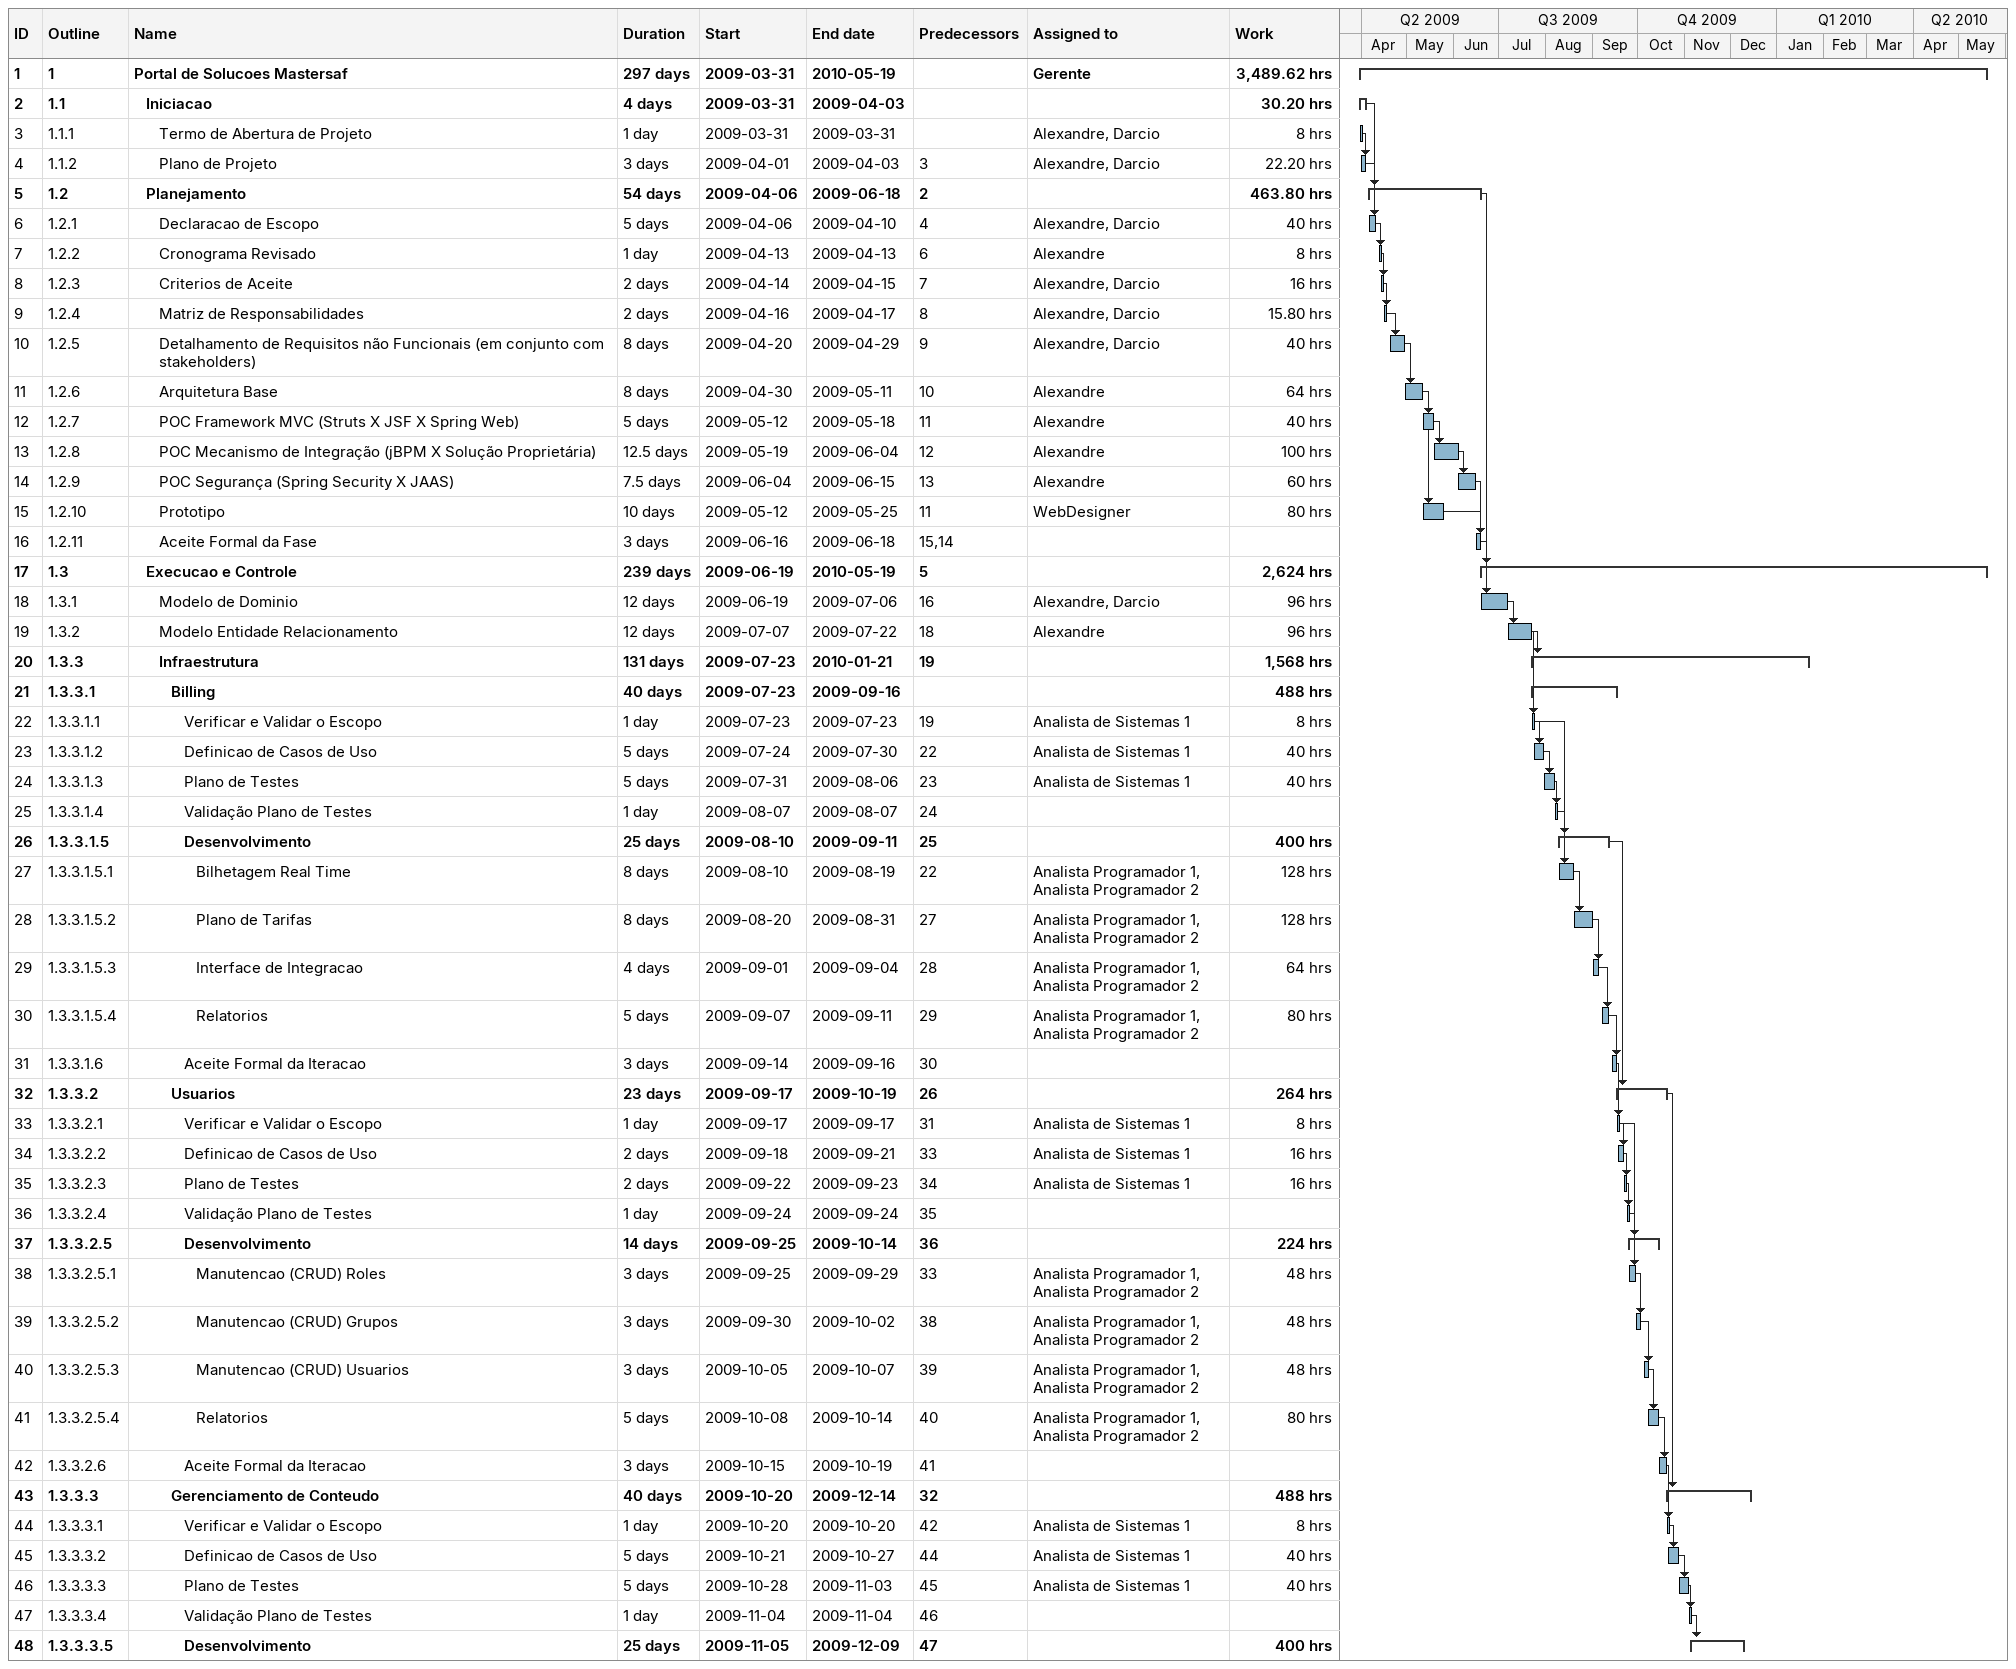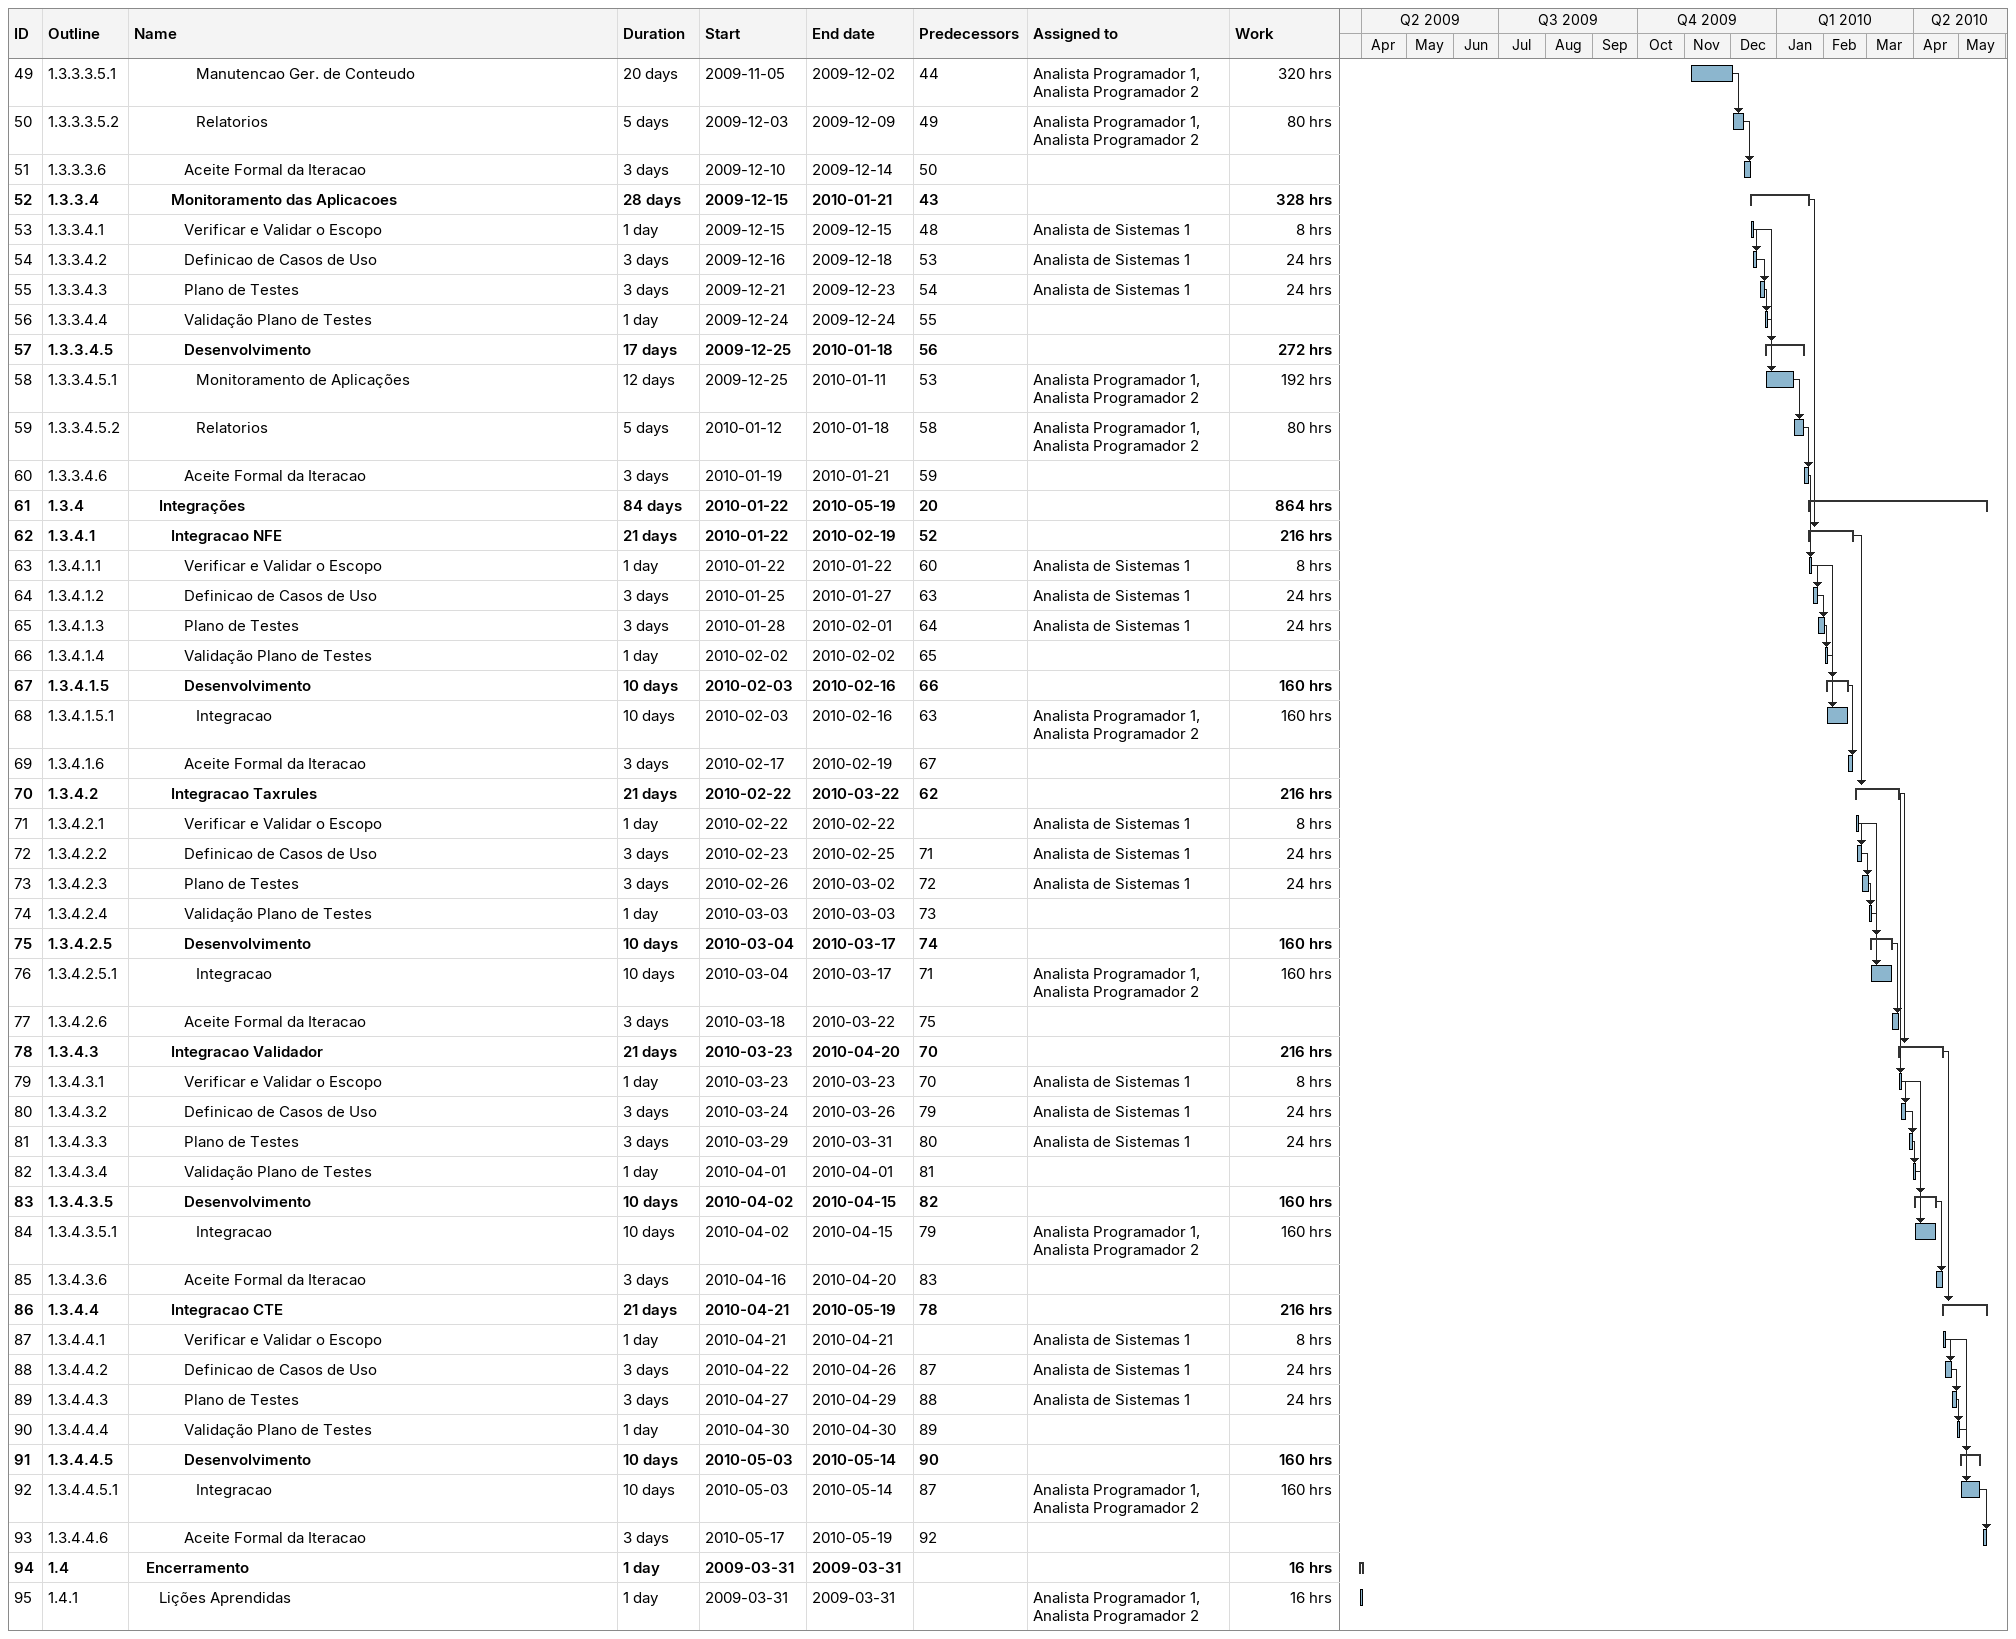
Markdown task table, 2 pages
| ID | WBS | Task | Duration | Start | Finish | Predecessors | Resources | Work (h) |
|---|---|---|---|---|---|---|---|---|
| 1 | 1 | **Portal de Solucoes Mastersaf** | 297d | 2009-03-31 | 2010-05-19 |  | Gerente | 3489.62 |
| 2 | 1.1 | **Iniciacao** | 4d | 2009-03-31 | 2009-04-03 |  |  | 30.20 |
| 3 | 1.1.1 | Termo de Abertura de Projeto | 1d | 2009-03-31 | 2009-03-31 |  | Alexandre, Darcio | 8 |
| 4 | 1.1.2 | Plano de Projeto | 3d | 2009-04-01 | 2009-04-03 | 3 | Alexandre, Darcio | 22.20 |
| 5 | 1.2 | **Planejamento** | 54d | 2009-04-06 | 2009-06-18 | 2 |  | 463.80 |
| 6 | 1.2.1 | Declaracao de Escopo | 5d | 2009-04-06 | 2009-04-10 | 4 | Alexandre, Darcio | 40 |
| 7 | 1.2.2 | Cronograma Revisado | 1d | 2009-04-13 | 2009-04-13 | 6 | Alexandre | 8 |
| 8 | 1.2.3 | Criterios de Aceite | 2d | 2009-04-14 | 2009-04-15 | 7 | Alexandre, Darcio | 16 |
| 9 | 1.2.4 | Matriz de Responsabilidades | 2d | 2009-04-16 | 2009-04-17 | 8 | Alexandre, Darcio | 15.80 |
| 10 | 1.2.5 | Detalhamento de Requisitos não Funcionais (em conjunto com stakeholders) | 8d | 2009-04-20 | 2009-04-29 | 9 | Alexandre, Darcio | 40 |
| 11 | 1.2.6 | Arquitetura Base | 8d | 2009-04-30 | 2009-05-11 | 10 | Alexandre | 64 |
| 12 | 1.2.7 | POC Framework MVC (Struts X JSF X Spring Web) | 5d | 2009-05-12 | 2009-05-18 | 11 | Alexandre | 40 |
| 13 | 1.2.8 | POC Mecanismo de Integração (jBPM X Solução Proprietária) | 12.5d | 2009-05-19 | 2009-06-04 | 12 | Alexandre | 100 |
| 14 | 1.2.9 | POC Segurança (Spring Security X JAAS) | 7.5d | 2009-06-04 | 2009-06-15 | 13 | Alexandre | 60 |
| 15 | 1.2.10 | Prototipo | 10d | 2009-05-12 | 2009-05-25 | 11 | WebDesigner | 80 |
| 16 | 1.2.11 | Aceite Formal da Fase | 3d | 2009-06-16 | 2009-06-18 | 15, 14 |  |  |
| 17 | 1.3 | **Execucao e Controle** | 239d | 2009-06-19 | 2010-05-19 | 5 |  | 2624 |
| 18 | 1.3.1 | Modelo de Dominio | 12d | 2009-06-19 | 2009-07-06 | 16 | Alexandre, Darcio | 96 |
| 19 | 1.3.2 | Modelo Entidade Relacionamento | 12d | 2009-07-07 | 2009-07-22 | 18 | Alexandre | 96 |
| 20 | 1.3.3 | **Infraestrutura** | 131d | 2009-07-23 | 2010-01-21 | 19 |  | 1568 |
| 21 | 1.3.3.1 | **Billing** | 40d | 2009-07-23 | 2009-09-16 |  |  | 488 |
| 22 | 1.3.3.1.1 | Verificar e Validar o Escopo | 1d | 2009-07-23 | 2009-07-23 | 19 | Analista de Sistemas 1 | 8 |
| 23 | 1.3.3.1.2 | Definicao de Casos de Uso | 5d | 2009-07-24 | 2009-07-30 | 22 | Analista de Sistemas 1 | 40 |
| 24 | 1.3.3.1.3 | Plano de Testes | 5d | 2009-07-31 | 2009-08-06 | 23 | Analista de Sistemas 1 | 40 |
| 25 | 1.3.3.1.4 | Validação Plano de Testes | 1d | 2009-08-07 | 2009-08-07 | 24 |  |  |
| 26 | 1.3.3.1.5 | **Desenvolvimento** | 25d | 2009-08-10 | 2009-09-11 | 25 |  | 400 |
| 27 | 1.3.3.1.5.1 | Bilhetagem Real Time | 8d | 2009-08-10 | 2009-08-19 | 22 | Analista Programador 1, Analista Programador 2 | 128 |
| 28 | 1.3.3.1.5.2 | Plano de Tarifas | 8d | 2009-08-20 | 2009-08-31 | 27 | Analista Programador 1, Analista Programador 2 | 128 |
| 29 | 1.3.3.1.5.3 | Interface de Integracao | 4d | 2009-09-01 | 2009-09-04 | 28 | Analista Programador 1, Analista Programador 2 | 64 |
| 30 | 1.3.3.1.5.4 | Relatorios | 5d | 2009-09-07 | 2009-09-11 | 29 | Analista Programador 1, Analista Programador 2 | 80 |
| 31 | 1.3.3.1.6 | Aceite Formal da Iteracao | 3d | 2009-09-14 | 2009-09-16 | 30 |  |  |
| 32 | 1.3.3.2 | **Usuarios** | 23d | 2009-09-17 | 2009-10-19 | 26 |  | 264 |
| 33 | 1.3.3.2.1 | Verificar e Validar o Escopo | 1d | 2009-09-17 | 2009-09-17 | 31 | Analista de Sistemas 1 | 8 |
| 34 | 1.3.3.2.2 | Definicao de Casos de Uso | 2d | 2009-09-18 | 2009-09-21 | 33 | Analista de Sistemas 1 | 16 |
| 35 | 1.3.3.2.3 | Plano de Testes | 2d | 2009-09-22 | 2009-09-23 | 34 | Analista de Sistemas 1 | 16 |
| 36 | 1.3.3.2.4 | Validação Plano de Testes | 1d | 2009-09-24 | 2009-09-24 | 35 |  |  |
| 37 | 1.3.3.2.5 | **Desenvolvimento** | 14d | 2009-09-25 | 2009-10-14 | 36 |  | 224 |
| 38 | 1.3.3.2.5.1 | Manutencao (CRUD) Roles | 3d | 2009-09-25 | 2009-09-29 | 33 | Analista Programador 1, Analista Programador 2 | 48 |
| 39 | 1.3.3.2.5.2 | Manutencao (CRUD) Grupos | 3d | 2009-09-30 | 2009-10-02 | 38 | Analista Programador 1, Analista Programador 2 | 48 |
| 40 | 1.3.3.2.5.3 | Manutencao (CRUD) Usuarios | 3d | 2009-10-05 | 2009-10-07 | 39 | Analista Programador 1, Analista Programador 2 | 48 |
| 41 | 1.3.3.2.5.4 | Relatorios | 5d | 2009-10-08 | 2009-10-14 | 40 | Analista Programador 1, Analista Programador 2 | 80 |
| 42 | 1.3.3.2.6 | Aceite Formal da Iteracao | 3d | 2009-10-15 | 2009-10-19 | 41 |  |  |
| 43 | 1.3.3.3 | **Gerenciamento de Conteudo** | 40d | 2009-10-20 | 2009-12-14 | 32 |  | 488 |
| 44 | 1.3.3.3.1 | Verificar e Validar o Escopo | 1d | 2009-10-20 | 2009-10-20 | 42 | Analista de Sistemas 1 | 8 |
| 45 | 1.3.3.3.2 | Definicao de Casos de Uso | 5d | 2009-10-21 | 2009-10-27 | 44 | Analista de Sistemas 1 | 40 |
| 46 | 1.3.3.3.3 | Plano de Testes | 5d | 2009-10-28 | 2009-11-03 | 45 | Analista de Sistemas 1 | 40 |
| 47 | 1.3.3.3.4 | Validação Plano de Testes | 1d | 2009-11-04 | 2009-11-04 | 46 |  |  |
| 48 | 1.3.3.3.5 | **Desenvolvimento** | 25d | 2009-11-05 | 2009-12-09 | 47 |  | 400 |
| 49 | 1.3.3.3.5.1 | Manutencao Ger. de Conteudo | 20d | 2009-11-05 | 2009-12-02 | 44 | Analista Programador 1, Analista Programador 2 | 320 |
| 50 | 1.3.3.3.5.2 | Relatorios | 5d | 2009-12-03 | 2009-12-09 | 49 | Analista Programador 1, Analista Programador 2 | 80 |
| 51 | 1.3.3.3.6 | Aceite Formal da Iteracao | 3d | 2009-12-10 | 2009-12-14 | 50 |  |  |
| 52 | 1.3.3.4 | **Monitoramento das Aplicacoes** | 28d | 2009-12-15 | 2010-01-21 | 43 |  | 328 |
| 53 | 1.3.3.4.1 | Verificar e Validar o Escopo | 1d | 2009-12-15 | 2009-12-15 | 48 | Analista de Sistemas 1 | 8 |
| 54 | 1.3.3.4.2 | Definicao de Casos de Uso | 3d | 2009-12-16 | 2009-12-18 | 53 | Analista de Sistemas 1 | 24 |
| 55 | 1.3.3.4.3 | Plano de Testes | 3d | 2009-12-21 | 2009-12-23 | 54 | Analista de Sistemas 1 | 24 |
| 56 | 1.3.3.4.4 | Validação Plano de Testes | 1d | 2009-12-24 | 2009-12-24 | 55 |  |  |
| 57 | 1.3.3.4.5 | **Desenvolvimento** | 17d | 2009-12-25 | 2010-01-18 | 56 |  | 272 |
| 58 | 1.3.3.4.5.1 | Monitoramento de Aplicações | 12d | 2009-12-25 | 2010-01-11 | 53 | Analista Programador 1, Analista Programador 2 | 192 |
| 59 | 1.3.3.4.5.2 | Relatorios | 5d | 2010-01-12 | 2010-01-18 | 58 | Analista Programador 1, Analista Programador 2 | 80 |
| 60 | 1.3.3.4.6 | Aceite Formal da Iteracao | 3d | 2010-01-19 | 2010-01-21 | 59 |  |  |
| 61 | 1.3.4 | **Integrações** | 84d | 2010-01-22 | 2010-05-19 | 20 |  | 864 |
| 62 | 1.3.4.1 | **Integracao NFE** | 21d | 2010-01-22 | 2010-02-19 | 52 |  | 216 |
| 63 | 1.3.4.1.1 | Verificar e Validar o Escopo | 1d | 2010-01-22 | 2010-01-22 | 60 | Analista de Sistemas 1 | 8 |
| 64 | 1.3.4.1.2 | Definicao de Casos de Uso | 3d | 2010-01-25 | 2010-01-27 | 63 | Analista de Sistemas 1 | 24 |
| 65 | 1.3.4.1.3 | Plano de Testes | 3d | 2010-01-28 | 2010-02-01 | 64 | Analista de Sistemas 1 | 24 |
| 66 | 1.3.4.1.4 | Validação Plano de Testes | 1d | 2010-02-02 | 2010-02-02 | 65 |  |  |
| 67 | 1.3.4.1.5 | **Desenvolvimento** | 10d | 2010-02-03 | 2010-02-16 | 66 |  | 160 |
| 68 | 1.3.4.1.5.1 | Integracao | 10d | 2010-02-03 | 2010-02-16 | 63 | Analista Programador 1, Analista Programador 2 | 160 |
| 69 | 1.3.4.1.6 | Aceite Formal da Iteracao | 3d | 2010-02-17 | 2010-02-19 | 67 |  |  |
| 70 | 1.3.4.2 | **Integracao Taxrules** | 21d | 2010-02-22 | 2010-03-22 | 62 |  | 216 |
| 71 | 1.3.4.2.1 | Verificar e Validar o Escopo | 1d | 2010-02-22 | 2010-02-22 |  | Analista de Sistemas 1 | 8 |
| 72 | 1.3.4.2.2 | Definicao de Casos de Uso | 3d | 2010-02-23 | 2010-02-25 | 71 | Analista de Sistemas 1 | 24 |
| 73 | 1.3.4.2.3 | Plano de Testes | 3d | 2010-02-26 | 2010-03-02 | 72 | Analista de Sistemas 1 | 24 |
| 74 | 1.3.4.2.4 | Validação Plano de Testes | 1d | 2010-03-03 | 2010-03-03 | 73 |  |  |
| 75 | 1.3.4.2.5 | **Desenvolvimento** | 10d | 2010-03-04 | 2010-03-17 | 74 |  | 160 |
| 76 | 1.3.4.2.5.1 | Integracao | 10d | 2010-03-04 | 2010-03-17 | 71 | Analista Programador 1, Analista Programador 2 | 160 |
| 77 | 1.3.4.2.6 | Aceite Formal da Iteracao | 3d | 2010-03-18 | 2010-03-22 | 75 |  |  |
| 78 | 1.3.4.3 | **Integracao Validador** | 21d | 2010-03-23 | 2010-04-20 | 70 |  | 216 |
| 79 | 1.3.4.3.1 | Verificar e Validar o Escopo | 1d | 2010-03-23 | 2010-03-23 | 70 | Analista de Sistemas 1 | 8 |
| 80 | 1.3.4.3.2 | Definicao de Casos de Uso | 3d | 2010-03-24 | 2010-03-26 | 79 | Analista de Sistemas 1 | 24 |
| 81 | 1.3.4.3.3 | Plano de Testes | 3d | 2010-03-29 | 2010-03-31 | 80 | Analista de Sistemas 1 | 24 |
| 82 | 1.3.4.3.4 | Validação Plano de Testes | 1d | 2010-04-01 | 2010-04-01 | 81 |  |  |
| 83 | 1.3.4.3.5 | **Desenvolvimento** | 10d | 2010-04-02 | 2010-04-15 | 82 |  | 160 |
| 84 | 1.3.4.3.5.1 | Integracao | 10d | 2010-04-02 | 2010-04-15 | 79 | Analista Programador 1, Analista Programador 2 | 160 |
| 85 | 1.3.4.3.6 | Aceite Formal da Iteracao | 3d | 2010-04-16 | 2010-04-20 | 83 |  |  |
| 86 | 1.3.4.4 | **Integracao CTE** | 21d | 2010-04-21 | 2010-05-19 | 78 |  | 216 |
| 87 | 1.3.4.4.1 | Verificar e Validar o Escopo | 1d | 2010-04-21 | 2010-04-21 |  | Analista de Sistemas 1 | 8 |
| 88 | 1.3.4.4.2 | Definicao de Casos de Uso | 3d | 2010-04-22 | 2010-04-26 | 87 | Analista de Sistemas 1 | 24 |
| 89 | 1.3.4.4.3 | Plano de Testes | 3d | 2010-04-27 | 2010-04-29 | 88 | Analista de Sistemas 1 | 24 |
| 90 | 1.3.4.4.4 | Validação Plano de Testes | 1d | 2010-04-30 | 2010-04-30 | 89 |  |  |
| 91 | 1.3.4.4.5 | **Desenvolvimento** | 10d | 2010-05-03 | 2010-05-14 | 90 |  | 160 |
| 92 | 1.3.4.4.5.1 | Integracao | 10d | 2010-05-03 | 2010-05-14 | 87 | Analista Programador 1, Analista Programador 2 | 160 |
| 93 | 1.3.4.4.6 | Aceite Formal da Iteracao | 3d | 2010-05-17 | 2010-05-19 | 92 |  |  |
| 94 | 1.4 | **Encerramento** | 1d | 2009-03-31 | 2009-03-31 |  |  | 16 |
| 95 | 1.4.1 | Lições Aprendidas | 1d | 2009-03-31 | 2009-03-31 |  | Analista Programador 1, Analista Programador 2 | 16 |
